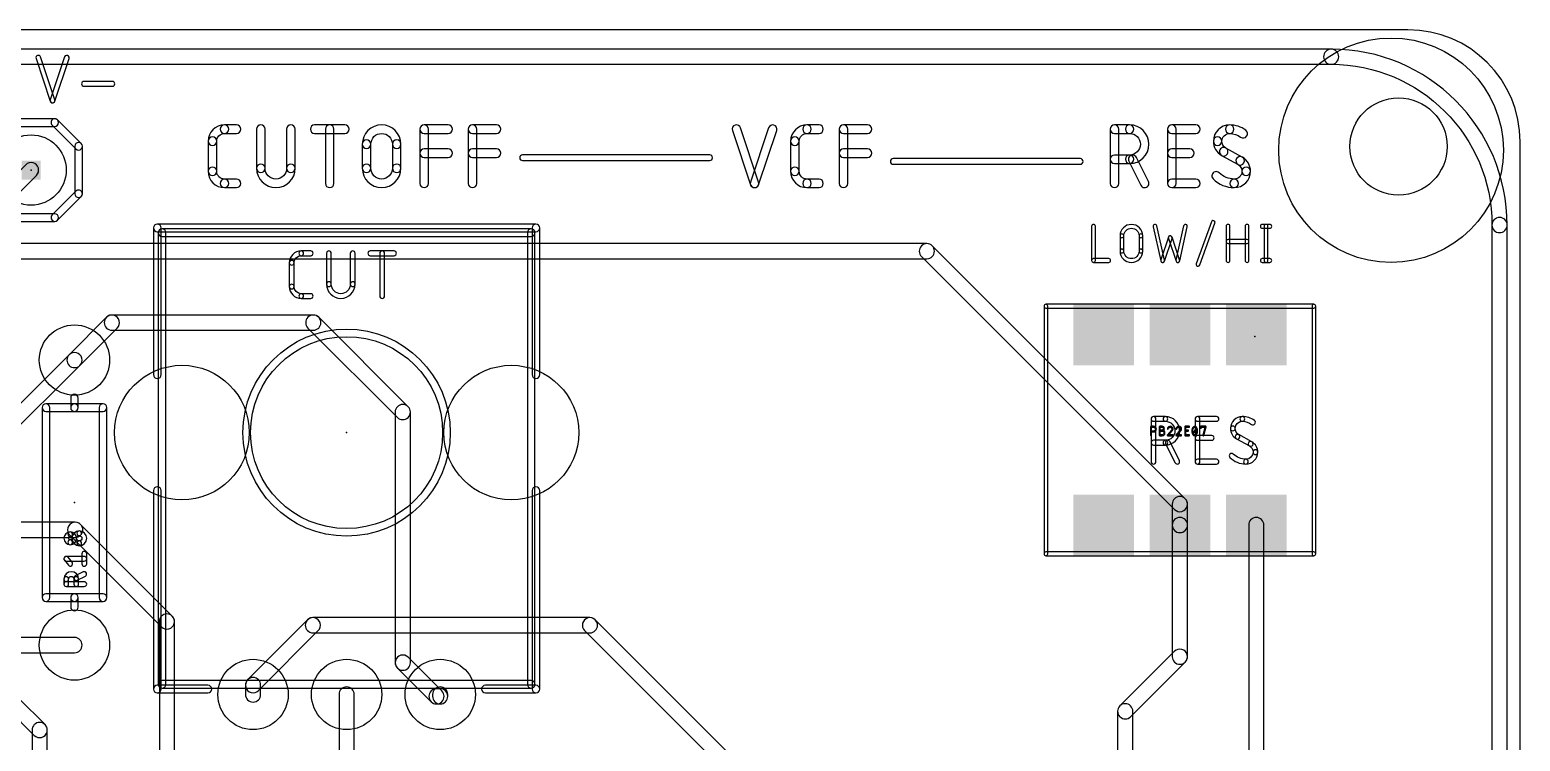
# Model space of a CAD drawing. Extents: x -1 to 105, y 0 to 76.
# Drawn here: x 64.74 to 104.55, y 56.2 to 75.22 of the extents above; entities that cross this region are included whole.
import ezdxf

# ---------------------------------------------------------------- set-up
doc = ezdxf.new("R2010")
doc.units = 0
for name, color, linetype in [('1', 12, 'CONTINUOUS'), ('16', 132, 'CONTINUOUS'), ('17', 110, 'CONTINUOUS'), ('20', 31, 'CONTINUOUS'), ('21', 253, 'CONTINUOUS'), ('23', 53, 'CONTINUOUS'), ('25', 253, 'CONTINUOUS'), ('42', 132, 'CONTINUOUS'), ('51', 253, 'CONTINUOUS')]:
    doc.layers.add(name, color=color, linetype=linetype)

# ---------------------------------------------------------------- blocks, each defined once
blk = doc.blocks.new('ROUNDP')
blk.add_circle((0, 0), 0.5)
blk = doc.blocks.new('SQUAREP')
blk.add_solid([(-0.5, -0.5), (0.5, -0.5), (-0.5, 0.5), (0.5, 0.5)])
blk = doc.blocks.new('RECT')
blk.add_solid([(-0.5, -0.5), (0.5, -0.5), (-0.5, 0.5), (0.5, 0.5)])

msp = doc.modelspace()

# ---------------------------------------------------------------- linework, layer by layer
at = {"layer": '1'}
for points in [[(64.6263, 71.6137), (62.4563, 69.4437, 1), (62.7437, 69.1563), (64.9137, 71.3263, 1)], [(95.2568, 61.98), (95.2568, 58.46, 1), (95.6632, 58.46), (95.6632, 61.98, 1)], [(97.2968, 61.98), (97.2968, 54.5, 1), (97.7032, 54.5), (97.7032, 61.98, 1)], [(61.58, 61.6468), (65.95, 61.6468, 1), (65.95, 62.0532), (61.58, 62.0532, 1)], [(65.8063, 61.7063), (68.2563, 59.2563, 1), (68.5437, 59.5437), (66.0937, 61.9937, 1)], [(68.1968, 59.4), (68.1968, 54.15, 1), (68.6032, 54.15), (68.6032, 59.4, 1)], [(70.8437, 57.5563), (72.4437, 59.1563, 1), (72.1563, 59.4437), (70.5563, 57.8437, 1)], [(72.3, 59.0968), (79.7, 59.0968, 1), (79.7, 59.5032), (72.3, 59.5032, 1)], [(79.5563, 59.1563), (89.3563, 49.3563, 1), (89.6437, 49.6437), (79.8437, 59.4437, 1)], [(63.83, 58.5668), (65.93, 58.5668, 1), (65.93, 58.9732), (63.83, 58.9732, 1)], [(95.3163, 58.6037), (93.8563, 57.1437, 1), (94.1437, 56.8563), (95.6037, 58.3163, 1)], [(70.9032, 57.45), (70.9032, 57.7, 1), (70.4968, 57.7), (70.4968, 57.45, 1)], [(65.1437, 56.6437), (64.4437, 57.3437, 1), (64.1563, 57.0563), (64.8563, 56.3563, 1)], [(73.4032, 55), (73.4032, 57.45, 1), (72.9968, 57.45), (72.9968, 55, 1)], [(93.7968, 57), (93.7968, 53.01, 1), (94.2032, 53.01), (94.2032, 57, 1)], [(65.2032, 49.4), (65.2032, 56.5, 1), (64.7968, 56.5), (64.7968, 49.4, 1)]]:
    msp.add_lwpolyline(points, format="xyb", close=True, dxfattribs=at)
at = {"layer": '16'}
for points in [[(99.5, 74.7032), (4.5, 74.7032, 1), (4.5, 74.2968), (99.5, 74.2968, 1)], [(103.7968, 70, 1), (104.2032, 70, 0.4142), (99.5, 74.7032, 1), (99.5, 74.2968, -0.4142)], [(104.2032, 5), (104.2032, 70, 1), (103.7968, 70), (103.7968, 5, 1)], [(48.1, 69.0968), (88.7, 69.0968, 1), (88.7, 69.5032), (48.1, 69.5032, 1)], [(88.5563, 69.1563), (95.3163, 62.3963, 1), (95.6037, 62.6837), (88.8437, 69.4437, 1)], [(66.0737, 66.2463), (67.0737, 67.2463, 1), (66.7863, 67.5337), (65.7863, 66.5337, 1)], [(72.31, 67.5932), (66.93, 67.5932, 1), (66.93, 67.1868), (72.31, 67.1868, 1)], [(72.1663, 67.2463), (74.5563, 64.8563, 1), (74.8437, 65.1437), (72.4537, 67.5337, 1)], [(64.0737, 64.2463), (66.0737, 66.2463, 1), (65.7863, 66.5337), (63.7863, 64.5337, 1)], [(74.4968, 65), (74.4968, 58.3, 1), (74.9032, 58.3), (74.9032, 65, 1)], [(95.2568, 62.54), (95.2568, 61.98, 1), (95.6632, 61.98), (95.6632, 62.54, 1)], [(74.5563, 58.1563), (75.4563, 57.2563, 1), (75.7437, 57.5437), (74.8437, 58.4437, 1)], [(75.6, 57.1968), (75.7, 57.1968, 1), (75.7, 57.6032), (75.6, 57.6032, 1)], [(75.9032, 57.4), (75.9032, 57.45, 1), (75.4968, 57.45), (75.4968, 57.4, 1)]]:
    msp.add_lwpolyline(points, format="xyb", close=True, dxfattribs=at)
at = {"layer": '20'}
for p, q in [((101.55, 75.22), (2, 75.22)), ((104.55, 3), (104.55, 72.22))]:
    msp.add_line(p, q, dxfattribs=at)
msp.add_circle((101.3, 72.1), 1.3, dxfattribs=at)
msp.add_arc((101.55, 72.22), 3, 0, 90, dxfattribs=at)
at = {"layer": '21'}
for points in [[(65.405, 72.8416), (64.135, 72.8416, 1), (64.135, 72.6384), (65.405, 72.6384, 1)], [(66.1118, 72.1768), (65.4768, 72.8118, 1), (65.3332, 72.6682), (65.9682, 72.0332, 1)], [(66.1416, 70.835), (66.1416, 72.105, 1), (65.9384, 72.105), (65.9384, 70.835, 1)], [(65.4768, 70.1282), (66.1118, 70.7632, 1), (65.9682, 70.9068), (65.3332, 70.2718, 1)], [(64.135, 70.0984), (65.405, 70.0984, 1), (65.405, 70.3016), (64.135, 70.3016, 1)], [(68.143, 69.8214), (78.257, 69.8214, 1), (78.257, 70.0246), (68.143, 70.0246, 1)], [(68.2446, 66), (68.2446, 69.923, 1), (68.0414, 69.923), (68.0414, 66, 1)], [(78.1554, 69.923), (78.1554, 66, 1), (78.3586, 66), (78.3586, 69.923, 1)], [(99.04, 67.88), (91.88, 67.88, 1), (91.88, 67.78), (99.04, 67.78, 1)], [(91.83, 67.83), (91.83, 61.21, 1), (91.93, 61.21), (91.93, 67.83, 1)], [(99.09, 61.21), (99.09, 67.83, 1), (98.99, 67.83), (98.99, 61.21, 1)], [(66.0316, 65.12), (66.0316, 65.374, 1), (65.8284, 65.374), (65.8284, 65.12, 1)], [(65.2696, 60.04), (65.2696, 65.12, 1), (65.0664, 65.12), (65.0664, 60.04, 1)], [(65.168, 65.0184), (65.93, 65.0184, 1), (65.93, 65.2216), (65.168, 65.2216, 1)], [(65.93, 65.0184), (66.692, 65.0184, 1), (66.692, 65.2216), (65.93, 65.2216, 1)], [(66.5904, 65.12), (66.5904, 60.04, 1), (66.7936, 60.04), (66.7936, 65.12, 1)], [(94.7033, 64.3787), (94.7033, 64.6073, 1), (94.6779, 64.6073), (94.6779, 64.3787, 1)], [(94.6906, 64.5946), (94.7541, 64.5946, 1), (94.7541, 64.62), (94.6906, 64.62, 1)], [(94.7541, 64.493, 1), (94.7541, 64.4676, 1), (94.7541, 64.62, 1), (94.7541, 64.5946, -1)], [(94.9319, 64.3787), (94.9319, 64.6073, 1), (94.9065, 64.6073), (94.9065, 64.3787, 1)], [(94.9192, 64.5946), (94.9827, 64.5946, 1), (94.9827, 64.62), (94.9192, 64.62, 1)], [(94.9192, 64.493), (94.9827, 64.493, 1), (94.9827, 64.5184), (94.9192, 64.5184, 1)], [(94.9827, 64.5184, 1), (94.9827, 64.493, 1), (94.9827, 64.62, 1), (94.9827, 64.5946, -1)], [(94.9827, 64.3914, 1), (94.9827, 64.366, 1), (94.9827, 64.5184, 1), (94.9827, 64.493, -1)], [(95.2062, 64.5946, 1), (95.2062, 64.62, 0.3252), (95.1243, 64.5604, 1), (95.1485, 64.5526, -0.3252)], [(95.2347, 64.5139), (95.1267, 64.3869, 1), (95.1461, 64.3705), (95.254, 64.4975, 1)], [(95.2507, 64.5502, 1), (95.2761, 64.5502, 0.4142), (95.2062, 64.62, 1), (95.2062, 64.5946, -0.4142)], [(95.2356, 64.5149, 1), (95.2531, 64.4965, 0.2053), (95.2761, 64.5501, 1), (95.2507, 64.5502, -0.2053)], [(95.4348, 64.5946, 1), (95.4348, 64.62, 0.3252), (95.3529, 64.5604, 1), (95.3771, 64.5526, -0.3252)], [(95.4633, 64.5139), (95.3553, 64.3869, 1), (95.3747, 64.3705), (95.4826, 64.4975, 1)], [(95.4793, 64.5502, 1), (95.5047, 64.5502, 0.4142), (95.4348, 64.62, 1), (95.4348, 64.5946, -0.4142)], [(95.4642, 64.5149, 1), (95.4817, 64.4965, 0.2053), (95.5047, 64.5501, 1), (95.4793, 64.5502, -0.2053)], [(95.6144, 64.3787), (95.6144, 64.6073, 1), (95.589, 64.6073), (95.589, 64.3787, 1)], [(95.6017, 64.5946), (95.7033, 64.5946, 1), (95.7033, 64.62), (95.6017, 64.62, 1)], [(95.6017, 64.493), (95.6779, 64.493, 1), (95.6779, 64.5184), (95.6017, 64.5184, 1)], [(95.8222, 64.57, 1), (95.7993, 64.5811, 0.1139), (95.779, 64.493, 1), (95.8044, 64.493, -0.1139)], [(95.8044, 64.493, 1), (95.779, 64.493, 0.1139), (95.7993, 64.4049, 1), (95.8222, 64.416, -0.1139)], [(95.8143, 64.4216), (95.9159, 64.5486, 1), (95.8961, 64.5644), (95.7945, 64.4374, 1)], [(95.8552, 64.5946, 1), (95.8552, 64.62, 0.3205), (95.7987, 64.5797, 1), (95.8228, 64.5714, -0.3205)], [(95.8876, 64.5714, 1), (95.9117, 64.5797, 0.3205), (95.8552, 64.62, 1), (95.8552, 64.5946, -0.3205)], [(95.906, 64.493, 1), (95.9314, 64.493, 0.1139), (95.9111, 64.5811, 1), (95.8882, 64.57, -0.1139)], [(95.8882, 64.416, 1), (95.9111, 64.4049, 0.1139), (95.9314, 64.493, 1), (95.906, 64.493, -0.1139)], [(96.033, 64.5819), (96.033, 64.6073, 1), (96.0076, 64.6073), (96.0076, 64.5819, 1)], [(96.0203, 64.5946), (96.1473, 64.5946, 1), (96.1473, 64.62), (96.0203, 64.62, 1)], [(96.1351, 64.6107), (96.0716, 64.3821, 1), (96.096, 64.3753), (96.1595, 64.6039, 1)], [(94.7541, 64.493), (94.6906, 64.493, 1), (94.6906, 64.4676), (94.7541, 64.4676, 1)], [(94.9827, 64.3914), (94.9192, 64.3914, 1), (94.9192, 64.366), (94.9827, 64.366, 1)], [(95.1364, 64.366), (95.2634, 64.366, 1), (95.2634, 64.3914), (95.1364, 64.3914, 1)], [(95.365, 64.366), (95.492, 64.366, 1), (95.492, 64.3914), (95.365, 64.3914, 1)], [(95.7033, 64.3914), (95.6017, 64.3914, 1), (95.6017, 64.366), (95.7033, 64.366, 1)], [(95.8228, 64.4146, 1), (95.7987, 64.4063, 0.3205), (95.8552, 64.366, 1), (95.8552, 64.3914, -0.3205)], [(95.8552, 64.3914, 1), (95.8552, 64.366, 0.3205), (95.9117, 64.4063, 1), (95.8876, 64.4146, -0.3205)], [(68.2446, 57.593), (68.2446, 62.9, 1), (68.0414, 62.9), (68.0414, 57.593, 1)], [(78.1554, 62.9), (78.1554, 57.593, 1), (78.3586, 57.593), (78.3586, 62.9, 1)], [(91.88, 61.16), (99.04, 61.16, 1), (99.04, 61.26), (91.88, 61.26, 1)], [(65.93, 60.1416), (65.168, 60.1416, 1), (65.168, 59.9384), (65.93, 59.9384, 1)], [(66.692, 60.1416), (65.93, 60.1416, 1), (65.93, 59.9384), (66.692, 59.9384, 1)], [(65.8284, 60.04), (65.8284, 59.786, 1), (66.0316, 59.786), (66.0316, 60.04, 1)], [(69.494, 57.6946), (68.143, 57.6946, 1), (68.143, 57.4914), (69.494, 57.4914, 1)], [(78.257, 57.6946), (76.906, 57.6946, 1), (76.906, 57.4914), (78.257, 57.4914, 1)]]:
    msp.add_lwpolyline(points, format="xyb", close=True, dxfattribs=at)
for radius in [2.7686, 2.5654]:
    msp.add_circle((73.2, 64.45), radius, dxfattribs=at)
at = {"layer": '23'}
for p in [(64.77, 71.47), (97.46, 67.02), (73.2, 64.45), (65.93, 62.58)]:
    msp.add_point(p, dxfattribs=at)
at = {"layer": '25'}
for points in [[(64.9033, 74.4534), (65.2843, 73.3104, 1), (65.4047, 73.3506), (65.0237, 74.4936, 1)], [(65.4047, 73.3104), (65.7857, 74.4534, 1), (65.6653, 74.4936), (65.2843, 73.3506, 1)], [(66.1827, 73.7115), (66.9447, 73.7115, 1), (66.9447, 73.8385), (66.1827, 73.8385, 1)], [(69.936, 72.4478, 1), (69.936, 72.6764, 0.4142), (69.5, 72.2404, 1), (69.7286, 72.2404, -0.4142)], [(69.936, 72.4478), (70.2578, 72.4478, 1), (70.2578, 72.6764), (69.936, 72.6764, 1)], [(70.7937, 72.5621), (70.7937, 71.5165, 1), (71.0223, 71.5165), (71.0223, 72.5621, 1)], [(71.8267, 71.5165), (71.8267, 72.5621, 1), (71.5981, 72.5621), (71.5981, 71.5165, 1)], [(72.3451, 72.4478), (73.1494, 72.4478, 1), (73.1494, 72.6764), (72.3451, 72.6764, 1)], [(72.8615, 71.1143), (72.8615, 72.5621, 1), (72.6329, 72.5621), (72.6329, 71.1143, 1)], [(74.4226, 72.1599, 1), (74.6512, 72.1599, 1), (73.6182, 72.1599, 1), (73.8468, 72.1599, -1)], [(75.3869, 71.1143), (75.3869, 72.5621, 1), (75.1583, 72.5621), (75.1583, 71.1143, 1)], [(75.2726, 72.4478), (75.916, 72.4478, 1), (75.916, 72.6764), (75.2726, 72.6764, 1)], [(76.6752, 71.1143), (76.6752, 72.5621, 1), (76.4466, 72.5621), (76.4466, 71.1143, 1)], [(76.5609, 72.4478), (77.2044, 72.4478, 1), (77.2044, 72.6764), (76.5609, 72.6764, 1)], [(83.5059, 72.526), (83.9885, 71.0782, 1), (84.2053, 71.1504), (83.7227, 72.5982, 1)], [(84.2053, 71.0782), (84.6879, 72.526, 1), (84.4711, 72.5982), (83.9885, 71.1504, 1)], [(85.4977, 72.4478, 1), (85.4977, 72.6764, 0.4142), (85.0616, 72.2404, 1), (85.2902, 72.2404, -0.4142)], [(85.4977, 72.4478), (85.8194, 72.4478, 1), (85.8194, 72.6764), (85.4977, 72.6764, 1)], [(86.5879, 71.1143), (86.5879, 72.5621, 1), (86.3593, 72.5621), (86.3593, 71.1143, 1)], [(86.4736, 72.4478), (87.1171, 72.4478, 1), (87.1171, 72.6764), (86.4736, 72.6764, 1)], [(93.8286, 71.1143), (93.8286, 72.5621, 1), (93.6, 72.5621), (93.6, 71.1143, 1)], [(93.7143, 72.4478), (94.1165, 72.4478, 1), (94.1165, 72.6764), (93.7143, 72.6764, 1)], [(94.1165, 71.8721, 1), (94.1165, 71.6435, 1), (94.1165, 72.6764, 1), (94.1165, 72.4478, -1)], [(95.3564, 71.1143), (95.3564, 72.5621, 1), (95.1278, 72.5621), (95.1278, 71.1143, 1)], [(95.2421, 72.4478), (95.8855, 72.4478, 1), (95.8855, 72.6764), (95.2421, 72.6764, 1)], [(96.7894, 72.4478, 1), (96.7894, 72.6764, 0.4142), (96.3534, 72.2404, 1), (96.582, 72.2404, -0.4142)], [(97.0828, 72.35, 1), (97.2199, 72.5329, 0.1623), (96.7894, 72.6764, 1), (96.7894, 72.4478, -0.1623)], [(69.7286, 71.436), (69.7286, 72.2404, 1), (69.5, 72.2404), (69.5, 71.436, 1)], [(73.8468, 71.5165), (73.8468, 72.1599, 1), (73.6182, 72.1599), (73.6182, 71.5165, 1)], [(74.4226, 72.1599), (74.4226, 71.5165, 1), (74.6512, 71.5165), (74.6512, 72.1599, 1)], [(85.2902, 71.436), (85.2902, 72.2404, 1), (85.0616, 72.2404), (85.0616, 71.436, 1)], [(96.5819, 72.2404, 1), (96.3534, 72.2404, 0.2656), (96.5705, 71.8604, 1), (96.6865, 72.0573, -0.2656)], [(97.1256, 71.8179), (96.6832, 72.0592, 1), (96.5738, 71.8585), (97.0162, 71.6172, 1)], [(75.2726, 71.8043), (75.916, 71.8043, 1), (75.916, 72.0329), (75.2726, 72.0329, 1)], [(76.5609, 71.8043), (77.2044, 71.8043, 1), (77.2044, 72.0329), (76.5609, 72.0329, 1)], [(77.9, 71.725), (82.9, 71.725, 1), (82.9, 71.875), (77.9, 71.875, 1)], [(86.4736, 71.8043), (87.1171, 71.8043, 1), (87.1171, 72.0329), (86.4736, 72.0329, 1)], [(87.8, 71.625), (92.8, 71.625, 1), (92.8, 71.775), (87.8, 71.775, 1)], [(94.1165, 71.8721), (93.7143, 71.8721, 1), (93.7143, 71.6435), (94.1165, 71.6435, 1)], [(94.6209, 71.1654), (94.2991, 71.8089, 1), (94.0947, 71.7066), (94.4164, 71.0632, 1)], [(95.2421, 71.8043), (95.7247, 71.8043, 1), (95.7247, 72.0329), (95.2421, 72.0329, 1)], [(97.1175, 71.436, 1), (97.3461, 71.436, 0.2656), (97.1289, 71.816, 1), (97.0129, 71.6191, -0.2656)], [(69.7286, 71.436, 1), (69.5, 71.436, 0.4142), (69.936, 71, 1), (69.936, 71.2286, -0.4142)], [(71.0223, 71.5165, 1), (70.7937, 71.5165, 1), (71.8267, 71.5165, 1), (71.5981, 71.5165, -1)], [(73.8468, 71.5165, 1), (73.6182, 71.5165, 1), (74.6512, 71.5165, 1), (74.4226, 71.5165, -1)], [(85.2902, 71.436, 1), (85.0616, 71.436, 0.4142), (85.4977, 71, 1), (85.4977, 71.2286, -0.4142)], [(96.5086, 71.3959, 1), (96.3463, 71.2349, 0.2), (96.91, 71, 1), (96.91, 71.2286, -0.2)], [(96.91, 71.2286, 1), (96.91, 71, 0.4142), (97.3461, 71.436, 1), (97.1175, 71.436, -0.4142)], [(70.2578, 71.2286), (69.936, 71.2286, 1), (69.936, 71), (70.2578, 71, 1)], [(85.8194, 71.2286), (85.4977, 71.2286, 1), (85.4977, 71), (85.8194, 71, 1)], [(95.8855, 71.2286), (95.2421, 71.2286, 1), (95.2421, 71), (95.8855, 71, 1)], [(95.9905, 68.9318), (96.3969, 70.0494, 1), (96.3014, 70.0842), (95.895, 68.9666, 1)], [(93.1, 69.9652), (93.1, 69.0508, 1), (93.2016, 69.0508), (93.2016, 69.9652, 1)], [(94.368, 69.7112, 1), (94.4696, 69.7112, 1), (93.86, 69.7112, 1), (93.9616, 69.7112, -1)], [(93.9616, 69.3048), (93.9616, 69.7112, 1), (93.86, 69.7112), (93.86, 69.3048, 1)], [(94.368, 69.7112), (94.368, 69.3048, 1), (94.4696, 69.3048), (94.4696, 69.7112, 1)], [(94.7451, 69.9542), (94.9483, 69.0398, 1), (95.0475, 69.0618), (94.8443, 69.9762, 1)], [(95.0461, 69.0347), (95.2493, 69.6443, 1), (95.1529, 69.6765), (94.9497, 69.0669, 1)], [(95.1529, 69.6443), (95.3561, 69.0347, 1), (95.4525, 69.0669), (95.2493, 69.6765, 1)], [(95.4539, 69.0398), (95.6571, 69.9542, 1), (95.5579, 69.9762), (95.3547, 69.0618, 1)], [(96.7962, 69.0508), (96.7962, 69.9652, 1), (96.6946, 69.9652), (96.6946, 69.0508, 1)], [(97.2026, 69.9652), (97.2026, 69.0508, 1), (97.3042, 69.0508), (97.3042, 69.9652, 1)], [(97.6598, 69.9144), (97.863, 69.9144, 1), (97.863, 70.016), (97.6598, 70.016, 1)], [(97.7106, 69.9652), (97.7106, 69.0508, 1), (97.8122, 69.0508), (97.8122, 69.9652, 1)], [(71.9869, 69.181, 1), (71.9869, 69.308, 0.4142), (71.6694, 68.9905, 1), (71.7964, 68.9905, -0.4142)], [(71.9869, 69.181), (72.2409, 69.181, 1), (72.2409, 69.308), (71.9869, 69.308, 1)], [(72.6637, 69.2445), (72.6637, 68.419, 1), (72.7907, 68.419), (72.7907, 69.2445, 1)], [(73.4257, 68.419), (73.4257, 69.2445, 1), (73.2987, 69.2445), (73.2987, 68.419, 1)], [(73.8321, 69.181), (74.4671, 69.181, 1), (74.4671, 69.308), (73.8321, 69.308, 1)], [(74.2131, 68.1015), (74.2131, 69.2445, 1), (74.0861, 69.2445), (74.0861, 68.1015, 1)], [(93.9616, 69.3048, 1), (93.86, 69.3048, 1), (94.4696, 69.3048, 1), (94.368, 69.3048, -1)], [(96.7454, 69.508), (97.2534, 69.508, 1), (97.2534, 69.6096), (96.7454, 69.6096, 1)], [(71.7964, 68.3555), (71.7964, 68.9905, 1), (71.6694, 68.9905), (71.6694, 68.3555, 1)], [(93.1508, 69), (93.5572, 69, 1), (93.5572, 69.1016), (93.1508, 69.1016, 1)], [(97.6598, 69), (97.863, 69, 1), (97.863, 69.1016), (97.6598, 69.1016, 1)], [(72.7907, 68.419, 1), (72.6637, 68.419, 1), (73.4257, 68.419, 1), (73.2987, 68.419, -1)], [(71.7964, 68.3555, 1), (71.6694, 68.3555, 0.4142), (71.9869, 68.038, 1), (71.9869, 68.165, -0.4142)], [(72.2409, 68.165), (71.9869, 68.165, 1), (71.9869, 68.038), (72.2409, 68.038, 1)], [(94.8178, 63.6733), (94.8178, 64.8163, 1), (94.6908, 64.8163), (94.6908, 63.6733, 1)], [(94.7543, 64.7528), (95.0718, 64.7528, 1), (95.0718, 64.8798), (94.7543, 64.8798, 1)], [(95.0718, 64.2448, 1), (95.0718, 64.1178, 1), (95.0718, 64.8798, 1), (95.0718, 64.7528, -1)], [(95.9931, 63.6733), (95.9931, 64.8163, 1), (95.8661, 64.8163), (95.8661, 63.6733, 1)], [(95.9296, 64.7528), (96.4376, 64.7528, 1), (96.4376, 64.8798), (95.9296, 64.8798, 1)], [(97.1273, 64.7528, 1), (97.1273, 64.8798, 0.4142), (96.8097, 64.5623, 1), (96.9368, 64.5623, -0.4142)], [(96.9368, 64.5623, 1), (96.8097, 64.5623, 0.2656), (96.968, 64.2853, 1), (97.0325, 64.3948, -0.2656)], [(97.3749, 64.6703, 1), (97.4511, 64.7718, 0.1623), (97.1272, 64.8798, 1), (97.1273, 64.7528, -0.1623)], [(95.0718, 64.2448), (94.7543, 64.2448, 1), (94.7543, 64.1178), (95.0718, 64.1178, 1)], [(95.4461, 63.7017), (95.1921, 64.2097, 1), (95.0785, 64.1529), (95.3325, 63.6449, 1)], [(95.9296, 64.2448), (96.3106, 64.2448, 1), (96.3106, 64.3718), (95.9296, 64.3718, 1)], [(97.3799, 64.2053), (97.0307, 64.3958, 1), (96.9698, 64.2843), (97.3191, 64.0938, 1)], [(97.413, 63.9273, 1), (97.54, 63.9273, 0.2656), (97.3817, 64.2043, 1), (97.3173, 64.0948, -0.2656)], [(96.4376, 63.7368), (95.9296, 63.7368, 1), (95.9296, 63.6098), (96.4376, 63.6098, 1)], [(96.8866, 63.8768, 1), (96.7964, 63.7873, 0.2), (97.2225, 63.6098, 1), (97.2225, 63.7368, -0.2)], [(97.2225, 63.7368, 1), (97.2225, 63.6098, 0.4142), (97.54, 63.9273, 1), (97.413, 63.9273, -0.4142)], [(65.8167, 61.6692, 1), (65.8167, 61.7962, 1), (65.8167, 61.4547, 1), (65.8167, 61.5817, -1)], [(65.8167, 61.5817, 1), (65.8167, 61.4547, 1), (65.8167, 61.7962, 1), (65.8167, 61.6692, -1)], [(66.058, 61.696, 1), (66.058, 61.823, 1), (66.058, 61.4279, 1), (66.058, 61.5549, -1)], [(66.058, 61.5549, 1), (66.058, 61.4279, 1), (66.058, 61.823, 1), (66.058, 61.696, -1)], [(65.8663, 60.9824), (65.7591, 61.1165, 1), (65.6599, 61.0371), (65.7672, 60.9031, 1)], [(65.7095, 61.0133), (66.1921, 61.0133, 1), (66.1921, 61.1403), (65.7095, 61.1403, 1)], [(66.2556, 60.9428), (66.2556, 61.2109, 1), (66.1286, 61.2109), (66.1286, 60.9428, 1)], [(65.9141, 60.5345, 1), (66.0411, 60.5345, 1), (65.646, 60.5345, 1), (65.773, 60.5345, -1)], [(65.773, 60.4005), (65.773, 60.5345, 1), (65.646, 60.5345), (65.646, 60.4005, 1)], [(66.1637, 60.7254), (65.9492, 60.6182, 1), (66.006, 60.5046), (66.2205, 60.6118, 1)], [(65.9141, 60.5345), (65.9141, 60.4005, 1), (66.0411, 60.4005), (66.0411, 60.5345, 1)], [(66.1921, 60.464), (65.7095, 60.464, 1), (65.7095, 60.337), (66.1921, 60.337, 1)]]:
    msp.add_lwpolyline(points, format="xyb", close=True, dxfattribs=at)
at = {"layer": '42'}
msp.add_circle((101.1, 72), 3, dxfattribs=at)
at = {"layer": '51'}
for points in [[(68.3716, 57.72), (68.3716, 69.796, 1), (68.1684, 69.796), (68.1684, 57.72, 1)], [(68.27, 69.6944), (78.13, 69.6944, 1), (78.13, 69.8976), (68.27, 69.8976, 1)], [(78.0284, 69.796), (78.0284, 57.72, 1), (78.2316, 57.72), (78.2316, 69.796, 1)], [(78.13, 57.8216), (68.27, 57.8216, 1), (68.27, 57.6184), (78.13, 57.6184, 1)]]:
    msp.add_lwpolyline(points, format="xyb", close=True, dxfattribs=at)

# ---------------------------------------------------------------- block references
at = {"layer": '17'}
for name, p, xscale, yscale, rotation in [('ROUNDP', (64.77, 71.47), 1.8796, 1.8796, 90), ('ROUNDP', (64.77, 71.47), 1.8796, 1.8796, 90), ('SQUAREP', (93.42, 67.06), 1.62, 1.62, 270), ('SQUAREP', (93.42, 67.06), 1.62, 1.62, 270), ('SQUAREP', (95.46, 67.06), 1.62, 1.62, 270), ('SQUAREP', (95.46, 67.06), 1.62, 1.62, 270), ('SQUAREP', (97.5, 67.06), 1.62, 1.62, 270), ('SQUAREP', (97.5, 67.06), 1.62, 1.62, 270), ('ROUNDP', (65.93, 66.39), 1.8796, 1.8796, 270), ('ROUNDP', (65.93, 66.39), 1.8796, 1.8796, 270), ('ROUNDP', (68.8, 64.45), 3.6, 3.6, 270), ('ROUNDP', (68.8, 64.45), 3.6, 3.6, 270), ('ROUNDP', (77.6, 64.45), 3.6, 3.6, 270), ('ROUNDP', (77.6, 64.45), 3.6, 3.6, 270), ('SQUAREP', (93.42, 61.98), 1.62, 1.62, 270), ('SQUAREP', (93.42, 61.98), 1.62, 1.62, 270), ('SQUAREP', (95.46, 61.98), 1.62, 1.62, 270), ('SQUAREP', (95.46, 61.98), 1.62, 1.62, 270), ('SQUAREP', (97.5, 61.98), 1.62, 1.62, 270), ('SQUAREP', (97.5, 61.98), 1.62, 1.62, 270), ('ROUNDP', (65.93, 58.77), 1.8796, 1.8796, 270), ('ROUNDP', (65.93, 58.77), 1.8796, 1.8796, 270), ('ROUNDP', (70.7, 57.45), 1.8796, 1.8796, 270), ('ROUNDP', (70.7, 57.45), 1.8796, 1.8796, 270), ('ROUNDP', (73.2, 57.45), 1.8796, 1.8796, 270), ('ROUNDP', (73.2, 57.45), 1.8796, 1.8796, 270), ('ROUNDP', (75.7, 57.45), 1.8796, 1.8796, 270), ('ROUNDP', (75.7, 57.45), 1.8796, 1.8796, 270)]:
    msp.add_blockref(name, p, dxfattribs=dict(at, xscale=xscale, yscale=yscale, rotation=rotation))
at = {"layer": '51', "xscale": 0.508, "yscale": 0.508}
msp.add_blockref('RECT', (64.77, 71.47), dxfattribs=at)

doc.saveas('drawing.dxf')
